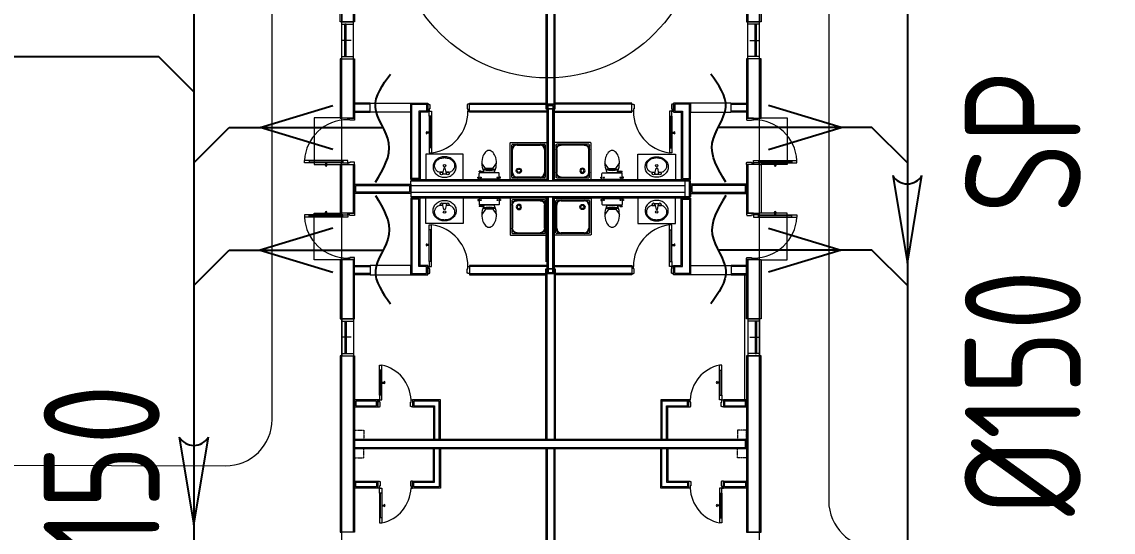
# Model space of a CAD drawing. Header units: metres. Extents: x 6917732 to 8046551, y 3602874 to 4094271.
# Drawn here: x 7217470 to 7240994, y 3926688 to 3937688 of the extents above; entities that cross this region are included whole.
import ezdxf

# ---------------------------------------------------------------- set-up
doc = ezdxf.new("R2010")
doc.units = ezdxf.units.M
doc.header["$LTSCALE"] = 0.5
doc.header["$MEASUREMENT"] = 0
for name, pattern in [('03000 - Plant Layout 1$0$CENTER2', [1.125, 0.75, -0.125, 0.125, -0.125]), ('GRF$0$DASHED2', [0.375, 0.25, -0.125]), ('HIDDEN2', [4.7625, 3.175, -1.5875])]:
    doc.linetypes.add(name, pattern=pattern)
doc.layers.get('0').update_dxf_attribs({"linetype": 'CONTINUOUS'})
for name, color, linetype, lineweight in [('AN-leg', 50, 'CONTINUOUS', 20), ('AN-TEXT', 7, 'CONTINUOUS', 40), ('CI-PED-FOOTPATH', 44, 'CONTINUOUS', 0), ('GRF$0$AR-FLR (0.2)-Flooring Line', 86, 'CONTINUOUS', 5), ('GRF$0$AR-G-FURN (0.18)-Loose furniture', 40, 'CONTINUOUS', 9), ('GRF$0$AR-P-WLI (0.25)-Internal Lining', 7, 'CONTINUOUS', 35), ('GRF$0$AR-P-WLX (0.25)-External wall', 3, 'CONTINUOUS', 35), ('Sewer Line', 4, 'CONTINUOUS', 25)]:
    doc.layers.add(name, color=color, linetype=linetype, lineweight=lineweight)
for name, color, linetype in [('CI-CEN', 1, '03000 - Plant Layout 1$0$CENTER2'), ('GRF$0$AR-G-HAT (0.2)-Hatching for walls', 8, 'CONTINUOUS'), ('GRF$0$AR-P-FRM (0.2)-Door', 20, 'CONTINUOUS'), ('GRF$0$AR-P-FRM (0.2)-window', 20, 'CONTINUOUS'), ('GRF$0$AR-P-SANT (0.25)-Sanitory', 4, 'CONTINUOUS'), ('RD-TXT', 7, 'CONTINUOUS')]:
    doc.layers.add(name, color=color, linetype=linetype)
doc.layers.get('CI-CEN').off()
doc.styles.add('3.5mm', font='ISO3098B.shx', dxfattribs={"height": 3.5})

# ---------------------------------------------------------------- blocks, each defined once
blk = doc.blocks.new('flow direction')
at = {"layer": 'Sewer Line'}
for p, q in [((40, 70.2), (-380.3, 0)), ((-380.3, 0), (40, -70.2))]:
    blk.add_line(p, q, dxfattribs=at)
blk.add_arc((81.6, 0), 81.6, 120.66, 239.34, dxfattribs=at)
blk = doc.blocks.new('GRF$0$Bañ17 80x80')
at = {"color": 15, "lineweight": 0}
for p, q in [((0.05, 0.065), (0.05, 0.755)), ((0.065, 0.77), (0.755, 0.77)), ((0.16, 0.755), (0.66, 0.755)), ((0.77, 0.755), (0.77, 0.065)), ((0.065, 0.16), (0.065, 0.66)), ((0.755, 0.66), (0.755, 0.16)), ((0.755, 0.05), (0.065, 0.05)), ((0.66, 0.065), (0.16, 0.065))]:
    blk.add_line(p, q, dxfattribs=at)
blk.add_lwpolyline([(0.01, 0.79, -0.414214), (0.03, 0.81), (0.79, 0.81, -0.414214), (0.81, 0.79), (0.81, 0.03, -0.414214), (0.79, 0.01), (0.03, 0.01, -0.414214), (0.01, 0.03)], format="xyb", close=True, dxfattribs=at)
for radius in [0.056, 0.0366]:
    blk.add_circle((0.2, 0.2), radius, dxfattribs=at)
for centre, radius, start, end in [((0.16, 0.66), 0.11, 90, 180), ((0.065, 0.755), 0.015, 90, 180), ((0.16, 0.66), 0.095, 90, 180), ((0.66, 0.66), 0.11, 0, 90), ((0.66, 0.66), 0.095, 0, 90), ((0.755, 0.755), 0.015, 0, 90), ((0.16, 0.16), 0.11, 180, 270), ((0.065, 0.065), 0.015, 180, 270), ((0.16, 0.16), 0.095, 180, 270), ((0.66, 0.16), 0.11, 270, 0), ((0.66, 0.16), 0.095, 270, 0), ((0.755, 0.065), 0.015, 270, 0)]:
    blk.add_arc(centre, radius, start, end, dxfattribs=at)
blk = doc.blocks.new('fghg')
at = {"color": 15, "lineweight": 0, "elevation": 0}
for points in [[(14675, 3715), (14675, 4050), (14875, 4050), (14875, 3715)], [(18375, 3715), (18375, 4050), (18175, 4050), (18175, 3715)], [(14675, -4065), (14675, -4400), (14875, -4400), (14875, -4065)], [(18375, -4065), (18375, -4400), (18175, -4400), (18175, -4065)]]:
    blk.add_lwpolyline(points, close=True, dxfattribs=at)
at = {"color": 15, "linetype": 'GRF$0$DASHED2', "lineweight": 0, "ltscale": 4, "elevation": 0}
for points in [[(14875, 3715), (14675, 3715), (14675, 2840), (14875, 2840)], [(18175, 3715), (18375, 3715), (18375, 2840), (18175, 2840)], [(14875, -4065), (14675, -4065), (14675, -3190), (14875, -3190)], [(18175, -4065), (18375, -4065), (18375, -3190), (18175, -3190)]]:
    blk.add_lwpolyline(points, close=True, dxfattribs=at)
at = {"layer": 'GRF$0$AR-FLR (0.2)-Flooring Line', "color": 15, "lineweight": 0, "ltscale": 0.25, "elevation": 0}
for points in [[(14995, 4363), (14995, 4925), (16000, 4925), (16000, 4363)], [(18055, 4363), (18055, 4925), (17050, 4925), (17050, 4363)], [(16350, -75), (14950, -75)], [(14995, -4713), (14995, -5275), (16000, -5275), (16000, -4713)], [(18055, -4713), (18055, -5275), (17050, -5275), (17050, -4713)]]:
    blk.add_lwpolyline(points, dxfattribs=at)
at = {"layer": 'GRF$0$AR-G-FURN (0.18)-Loose furniture', "color": 15, "linetype": 'GRF$0$DASHED2', "lineweight": 0, "ltscale": 50, "elevation": 0}
for points in [[(10725, 3850), (10925, 3850), (10925, 4050), (10725, 4050)], [(11325, 3850), (11125, 3850), (11125, 4050), (11325, 4050)], [(10725, -4200), (10925, -4200), (10925, -4400), (10725, -4400)], [(11325, -4200), (11125, -4200), (11125, -4400), (11325, -4400)]]:
    blk.add_lwpolyline(points, close=True, dxfattribs=at)
at = {"layer": 'GRF$0$AR-G-HAT (0.2)-Hatching for walls', "color": 15, "lineweight": 0, "elevation": 0}
for points in [[(14700, 3715), (14700, 4050), (14850, 4050), (14850, 3715)], [(18350, 3715), (18350, 4050), (18200, 4050), (18200, 3715)], [(14700, -4065), (14700, -4400), (14850, -4400), (14850, -4065)], [(18350, -4065), (18350, -4400), (18200, -4400), (18200, -4065)]]:
    blk.add_lwpolyline(points, close=True, dxfattribs=at)
at = {"layer": 'GRF$0$AR-G-HAT (0.2)-Hatching for walls', "color": 15, "linetype": 'Continuous', "lineweight": 0, "ltscale": 0.1, "elevation": 0}
blk.add_lwpolyline([(16325, -3165), (16725, -3165), (16725, -3065), (16325, -3065)], close=True, dxfattribs=at)
at = {"layer": 'GRF$0$AR-P-FRM (0.2)-Door', "color": 15, "lineweight": 0}
for p, q in [((15915, 5027, 0), (15915, 5133, 0)), ((15967, 5133, 0), (15915, 5133, 0)), ((15915, 4306, 0), (15915, 5027, 0)), ((15915, 5027, 0), (15967, 5027, 0)), ((15941, 5027, 0), (15941, 4306, 0)), ((15967, 5027, 0), (15967, 5133, 0)), ((15967, 4306, 0), (15967, 5027, 0)), ((17083, 5027, 0), (17083, 5133, 0)), ((17083, 5133, 0), (17135, 5133, 0)), ((17083, 4306, 0), (17083, 5027, 0)), ((17135, 5027, 0), (17083, 5027, 0)), ((17109, 5027, 0), (17109, 4306, 0)), ((17135, 5027, 0), (17135, 5133, 0)), ((17135, 4306, 0), (17135, 5027, 0)), ((15915, 4306, 0), (15967, 4306, 0)), ((15915, 4200, 0), (15915, 4306, 0)), ((15967, 4306, 0), (15967, 4200, 0)), ((17135, 4306, 0), (17083, 4306, 0)), ((17083, 4306, 0), (17083, 4200, 0)), ((17135, 4200, 0), (17135, 4306, 0)), ((15967, 4200, 0), (15915, 4200, 0)), ((15952, 4056, 0), (15952, 4152, 0)), ((15952, 4152, 0), (15967, 4152, 0)), ((15967, 4056, 0), (15952, 4056, 0)), ((15967, 4152, 0), (15967, 4200, 0)), ((15967, 4200, 0), (16000, 4200, 0)), ((15967, 4050, 0), (15967, 4056, 0)), ((16000, 4050, 0), (15967, 4050, 0)), ((16000, 4200, 0), (16000, 4050, 0)), ((17050, 4200, 0), (17050, 4050, 0)), ((17083, 4200, 0), (17050, 4200, 0)), ((17050, 4050, 0), (17083, 4050, 0)), ((17083, 4152, 0), (17083, 4200, 0)), ((17083, 4200, 0), (17135, 4200, 0)), ((17098, 4152, 0), (17083, 4152, 0)), ((17083, 4050, 0), (17083, 4056, 0)), ((17083, 4056, 0), (17098, 4056, 0)), ((17098, 4056, 0), (17098, 4152, 0)), ((10075, 3550, 0), (10225, 3550, 0)), ((10075, 3516, 0), (10075, 3550, 0)), ((10225, 3550, 0), (10225, 3516, 0)), ((11975, 3550, 0), (11825, 3550, 0)), ((11825, 3550, 0), (11825, 3516, 0)), ((11975, 3516, 0), (11975, 3550, 0)), ((9431, 3516, 0), (9325, 3516, 0)), ((9325, 3516, 0), (9325, 3465, 0)), ((9431, 3465, 0), (9325, 3465, 0)), ((9969, 3516, 0), (9431, 3516, 0)), ((9431, 3465, 0), (9431, 3516, 0)), ((9431, 3491, 0), (9969, 3491, 0)), ((9969, 3465, 0), (9431, 3465, 0)), ((9969, 3465, 0), (9969, 3516, 0)), ((9969, 3516, 0), (10075, 3516, 0)), ((10075, 3465, 0), (9969, 3465, 0)), ((10123, 3516, 0), (10075, 3516, 0)), ((10075, 3516, 0), (10075, 3465, 0)), ((10123, 3502, 0), (10123, 3516, 0)), ((10219, 3502, 0), (10123, 3502, 0)), ((10225, 3516, 0), (10219, 3516, 0)), ((10219, 3516, 0), (10219, 3502, 0)), ((11825, 3516, 0), (11831, 3516, 0)), ((11831, 3516, 0), (11831, 3502, 0)), ((11831, 3502, 0), (11927, 3502, 0)), ((11927, 3502, 0), (11927, 3516, 0)), ((11927, 3516, 0), (11975, 3516, 0)), ((11975, 3516, 0), (11975, 3465, 0)), ((12081, 3516, 0), (11975, 3516, 0)), ((11975, 3465, 0), (12081, 3465, 0)), ((12081, 3516, 0), (12619, 3516, 0)), ((12081, 3465, 0), (12081, 3516, 0)), ((12619, 3491, 0), (12081, 3491, 0)), ((12081, 3465, 0), (12619, 3465, 0)), ((12619, 3516, 0), (12725, 3516, 0)), ((12619, 3465, 0), (12619, 3516, 0)), ((12619, 3465, 0), (12725, 3465, 0)), ((12725, 3516, 0), (12725, 3465, 0)), ((14850, 2475, 0), (14700, 2475, 0)), ((14700, 2475, 0), (14700, 2441, 0)), ((14700, 2441, 0), (14706, 2441, 0)), ((14706, 2441, 0), (14706, 2427, 0)), ((14706, 2427, 0), (14802, 2427, 0)), ((14802, 2427, 0), (14802, 2441, 0)), ((14802, 2441, 0), (14850, 2441, 0)), ((14850, 2441, 0), (14850, 2475, 0)), ((14850, 2441, 0), (14850, 2390, 0)), ((14956, 2441, 0), (14850, 2441, 0)), ((14850, 2390, 0), (14956, 2390, 0)), ((14956, 2441, 0), (15644, 2441, 0)), ((14956, 2390, 0), (14956, 2441, 0)), ((15644, 2416, 0), (14956, 2416, 0)), ((14956, 2390, 0), (15644, 2390, 0)), ((15644, 2441, 0), (15750, 2441, 0)), ((15644, 2390, 0), (15644, 2441, 0)), ((15644, 2390, 0), (15750, 2390, 0)), ((15750, 2441, 0), (15750, 2390, 0)), ((17406, 2441, 0), (17300, 2441, 0)), ((17300, 2441, 0), (17300, 2390, 0)), ((17406, 2390, 0), (17300, 2390, 0)), ((18094, 2441, 0), (17406, 2441, 0)), ((17406, 2390, 0), (17406, 2441, 0)), ((17406, 2416, 0), (18094, 2416, 0)), ((18094, 2390, 0), (17406, 2390, 0)), ((18094, 2390, 0), (18094, 2441, 0)), ((18094, 2441, 0), (18200, 2441, 0)), ((18200, 2390, 0), (18094, 2390, 0)), ((18200, 2475, 0), (18350, 2475, 0)), ((18200, 2441, 0), (18200, 2475, 0)), ((18248, 2441, 0), (18200, 2441, 0)), ((18200, 2441, 0), (18200, 2390, 0)), ((18248, 2427, 0), (18248, 2441, 0)), ((18344, 2427, 0), (18248, 2427, 0)), ((18350, 2441, 0), (18344, 2441, 0)), ((18344, 2441, 0), (18344, 2427, 0)), ((18350, 2475, 0), (18350, 2441, 0)), ((14700, -2825, 0), (14700, -2791, 0)), ((14700, -2791, 0), (14706, -2791, 0)), ((14706, -2791, 0), (14706, -2777, 0)), ((14706, -2777, 0), (14802, -2777, 0)), ((14802, -2777, 0), (14802, -2791, 0)), ((14802, -2791, 0), (14850, -2791, 0)), ((14850, -2740, 0), (14956, -2740, 0)), ((14850, -2791, 0), (14850, -2740, 0)), ((14850, -2791, 0), (14850, -2825, 0)), ((14956, -2791, 0), (14850, -2791, 0)), ((14956, -2740, 0), (15644, -2740, 0)), ((14956, -2740, 0), (14956, -2791, 0)), ((15644, -2766, 0), (14956, -2766, 0)), ((14956, -2791, 0), (15644, -2791, 0)), ((15644, -2740, 0), (15750, -2740, 0)), ((15644, -2740, 0), (15644, -2791, 0)), ((15644, -2791, 0), (15750, -2791, 0)), ((15750, -2791, 0), (15750, -2740, 0)), ((17406, -2740, 0), (17300, -2740, 0)), ((17300, -2791, 0), (17300, -2740, 0)), ((17406, -2791, 0), (17300, -2791, 0)), ((18094, -2740, 0), (17406, -2740, 0)), ((17406, -2740, 0), (17406, -2791, 0)), ((17406, -2766, 0), (18094, -2766, 0)), ((18094, -2791, 0), (17406, -2791, 0)), ((18094, -2740, 0), (18094, -2791, 0)), ((18200, -2740, 0), (18094, -2740, 0)), ((18094, -2791, 0), (18200, -2791, 0)), ((18200, -2791, 0), (18200, -2740, 0)), ((18248, -2791, 0), (18200, -2791, 0)), ((18200, -2791, 0), (18200, -2825, 0)), ((18344, -2777, 0), (18248, -2777, 0)), ((18248, -2777, 0), (18248, -2791, 0)), ((18344, -2791, 0), (18344, -2777, 0)), ((18350, -2791, 0), (18344, -2791, 0)), ((18350, -2825, 0), (18350, -2791, 0)), ((14850, -2825, 0), (14700, -2825, 0)), ((18200, -2825, 0), (18350, -2825, 0)), ((9431, -3815, 0), (9325, -3815, 0)), ((9325, -3866, 0), (9325, -3815, 0)), ((9431, -3866, 0), (9325, -3866, 0)), ((9969, -3815, 0), (9431, -3815, 0)), ((9431, -3815, 0), (9431, -3866, 0)), ((9431, -3841, 0), (9969, -3841, 0)), ((9969, -3866, 0), (9431, -3866, 0)), ((9969, -3815, 0), (9969, -3866, 0)), ((10075, -3815, 0), (9969, -3815, 0)), ((9969, -3866, 0), (10075, -3866, 0)), ((10075, -3866, 0), (10075, -3815, 0)), ((10123, -3866, 0), (10075, -3866, 0)), ((10075, -3866, 0), (10075, -3900, 0)), ((10075, -3900, 0), (10225, -3900, 0)), ((10219, -3852, 0), (10123, -3852, 0)), ((10123, -3852, 0), (10123, -3866, 0)), ((10219, -3866, 0), (10219, -3852, 0)), ((10225, -3866, 0), (10219, -3866, 0)), ((10225, -3900, 0), (10225, -3866, 0)), ((11825, -3900, 0), (11825, -3866, 0)), ((11825, -3866, 0), (11831, -3866, 0)), ((11975, -3900, 0), (11825, -3900, 0)), ((11831, -3866, 0), (11831, -3852, 0)), ((11831, -3852, 0), (11927, -3852, 0)), ((11927, -3852, 0), (11927, -3866, 0)), ((11927, -3866, 0), (11975, -3866, 0)), ((11975, -3815, 0), (12081, -3815, 0)), ((11975, -3866, 0), (11975, -3815, 0)), ((11975, -3866, 0), (11975, -3900, 0)), ((12081, -3866, 0), (11975, -3866, 0)), ((12081, -3815, 0), (12619, -3815, 0)), ((12081, -3815, 0), (12081, -3866, 0)), ((12619, -3841, 0), (12081, -3841, 0)), ((12081, -3866, 0), (12619, -3866, 0)), ((12619, -3815, 0), (12725, -3815, 0)), ((12619, -3815, 0), (12619, -3866, 0)), ((12619, -3866, 0), (12725, -3866, 0)), ((12725, -3866, 0), (12725, -3815, 0)), ((15967, -4406, 0), (15952, -4406, 0)), ((15952, -4406, 0), (15952, -4502, 0)), ((16000, -4400, 0), (15967, -4400, 0)), ((15967, -4400, 0), (15967, -4406, 0)), ((16000, -4550, 0), (16000, -4400, 0)), ((17050, -4550, 0), (17050, -4400, 0)), ((17050, -4400, 0), (17083, -4400, 0)), ((17083, -4400, 0), (17083, -4406, 0)), ((17083, -4406, 0), (17098, -4406, 0)), ((17098, -4406, 0), (17098, -4502, 0)), ((15915, -4550, 0), (15915, -4656, 0)), ((15967, -4550, 0), (15915, -4550, 0)), ((15915, -4656, 0), (15915, -5377, 0)), ((15915, -4656, 0), (15967, -4656, 0)), ((15941, -5377, 0), (15941, -4656, 0)), ((15952, -4502, 0), (15967, -4502, 0)), ((15967, -4502, 0), (15967, -4550, 0)), ((15967, -4550, 0), (16000, -4550, 0)), ((15967, -4656, 0), (15967, -4550, 0)), ((15967, -4656, 0), (15967, -5377, 0)), ((17083, -4550, 0), (17050, -4550, 0)), ((17098, -4502, 0), (17083, -4502, 0)), ((17083, -4502, 0), (17083, -4550, 0)), ((17083, -4550, 0), (17135, -4550, 0)), ((17083, -4656, 0), (17083, -4550, 0)), ((17083, -4656, 0), (17083, -5377, 0)), ((17135, -4656, 0), (17083, -4656, 0)), ((17109, -5377, 0), (17109, -4656, 0)), ((17135, -4550, 0), (17135, -4656, 0)), ((17135, -4656, 0), (17135, -5377, 0)), ((15915, -5377, 0), (15915, -5483, 0)), ((15915, -5377, 0), (15967, -5377, 0)), ((15967, -5377, 0), (15967, -5483, 0)), ((17083, -5377, 0), (17083, -5483, 0)), ((17135, -5377, 0), (17083, -5377, 0)), ((17135, -5377, 0), (17135, -5483, 0)), ((15967, -5483, 0), (15915, -5483, 0)), ((17083, -5483, 0), (17135, -5483, 0))]:
    blk.add_line(p, q, dxfattribs=at)
at = {"layer": 'GRF$0$AR-P-FRM (0.2)-Door', "color": 15, "lineweight": 0, "elevation": 0}
for points in [[(15967, 4676), (16017, 4676)], [(15967, 4656), (16017, 4656)], [(17083, 4676), (17033, 4676)], [(17083, 4656), (17033, 4656)], [(9690, 3465), (9690, 3415)], [(9710, 3465), (9710, 3415)], [(12340, 3465), (12340, 3415)], [(12360, 3465), (12360, 3415)], [(15306, 2441), (15306, 2491)], [(15326, 2441), (15326, 2491)], [(17724, 2441), (17724, 2491)], [(17744, 2441), (17744, 2491)], [(15306, -2791), (15306, -2841)], [(15326, -2791), (15326, -2841)], [(17724, -2791), (17724, -2841)], [(17744, -2791), (17744, -2841)], [(9690, -3815), (9690, -3765)], [(9710, -3815), (9710, -3765)], [(12340, -3815), (12340, -3765)], [(12360, -3815), (12360, -3765)], [(15967, -5006), (16017, -5006)], [(15967, -5026), (16017, -5026)], [(17083, -5006), (17033, -5006)], [(17083, -5026), (17033, -5026)]]:
    blk.add_lwpolyline(points, dxfattribs=at)
for points in [[(15000, 4200), (15000, 4050), (15034, 4050), (15034, 4056), (15048, 4056), (15048, 4152), (15034, 4152), (15034, 4200)], [(18050, 4200), (18050, 4050), (18016, 4050), (18016, 4056), (18002, 4056), (18002, 4152), (18016, 4152), (18016, 4200)], [(10075, 2800), (10225, 2800), (10225, 2834), (10219, 2834), (10219, 2848), (10123, 2848), (10123, 2834), (10075, 2834)], [(11975, 2800), (11825, 2800), (11825, 2834), (11831, 2834), (11831, 2848), (11927, 2848), (11927, 2834), (11975, 2834)], [(14850, 1575), (14700, 1575), (14700, 1609), (14706, 1609), (14706, 1623), (14802, 1623), (14802, 1609), (14850, 1609)], [(18200, 1575), (18350, 1575), (18350, 1609), (18344, 1609), (18344, 1623), (18248, 1623), (18248, 1609), (18200, 1609)], [(14850, -1925), (14700, -1925), (14700, -1959), (14706, -1959), (14706, -1973), (14802, -1973), (14802, -1959), (14850, -1959)], [(18200, -1925), (18350, -1925), (18350, -1959), (18344, -1959), (18344, -1973), (18248, -1973), (18248, -1959), (18200, -1959)], [(10075, -3150), (10225, -3150), (10225, -3184), (10219, -3184), (10219, -3198), (10123, -3198), (10123, -3184), (10075, -3184)], [(11975, -3150), (11825, -3150), (11825, -3184), (11831, -3184), (11831, -3198), (11927, -3198), (11927, -3184), (11975, -3184)], [(15000, -4550), (15000, -4400), (15034, -4400), (15034, -4406), (15048, -4406), (15048, -4502), (15034, -4502), (15034, -4550)], [(18050, -4550), (18050, -4400), (18016, -4400), (18016, -4406), (18002, -4406), (18002, -4502), (18016, -4502), (18016, -4550)]]:
    blk.add_lwpolyline(points, close=True, dxfattribs=at)
at = {"layer": 'GRF$0$AR-P-FRM (0.2)-Door', "color": 15, "lineweight": 0}
for centre, radius, start, end in [((15970, 4199, 0), 936, 93.3473, 179.9258), ((17080, 4199, 0), 936, 0.0742, 86.6527), ((16017, 4666, 0), 20, 270, 90), ((16017, 4666, 0), 10, 270, 90), ((17033, 4666, 0), 20, 90, 270), ((17033, 4666, 0), 10, 90, 270), ((10108, 3634, 0), 802, 192.2351, 267.6169), ((9700, 3415, 0), 20, 180, 0), ((9700, 3415, 0), 10, 180, 0), ((11942, 3634, 0), 802, 272.3831, 347.7649), ((12350, 3415, 0), 20, 180, 0), ((12350, 3415, 0), 10, 180, 0), ((14860, 2506, 0), 897, 269.3552, 352.5446), ((15316, 2491, 0), 20, 0, 180), ((15316, 2491, 0), 10, 0, 180), ((18190, 2506, 0), 897, 187.4554, 270.6448), ((17734, 2491, 0), 20, 0, 180), ((17734, 2491, 0), 10, 0, 180), ((14860, -2856, 0), 897, 7.4554, 90.6448), ((18190, -2856, 0), 897, 89.3552, 172.5446), ((15316, -2841, 0), 20, 180, 0), ((15316, -2841, 0), 10, 180, 0), ((17734, -2841, 0), 20, 180, 0), ((17734, -2841, 0), 10, 180, 0), ((10108, -3984, 0), 802, 92.3831, 167.7649), ((11942, -3984, 0), 802, 12.2351, 87.6169), ((9700, -3765, 0), 20, 0, 180), ((9700, -3765, 0), 10, 0, 180), ((12350, -3765, 0), 20, 0, 180), ((12350, -3765, 0), 10, 0, 180), ((15970, -4549, 0), 936, 180.0742, 266.6527), ((17080, -4549, 0), 936, 273.3473, 359.9258), ((16017, -5016, 0), 20, 270, 90), ((16017, -5016, 0), 10, 270, 90), ((17033, -5016, 0), 20, 90, 270), ((17033, -5016, 0), 10, 90, 270)]:
    blk.add_arc(centre, radius, start, end, dxfattribs=at)
at = {"layer": 'GRF$0$AR-P-FRM (0.2)-window', "color": 15, "lineweight": 0}
for p, q in [((12925, 4325, 0), (12925, 4075, 0)), ((13725, 4325, 0), (12925, 4325, 0)), ((12975, 4325, 0), (12975, 4075, 0)), ((13675, 4262, 0), (12975, 4262, 0)), ((12975, 4232, 0), (12975, 4262, 0)), ((13325, 4122, 0), (13325, 4325, 0)), ((13675, 4325, 0), (13675, 4075, 0)), ((13725, 4325, 0), (13725, 4075, 0)), ((19325, 4325, 0), (19325, 4075, 0)), ((19325, 4325, 0), (20125, 4325, 0)), ((19375, 4325, 0), (19375, 4075, 0)), ((19375, 4262, 0), (20075, 4262, 0)), ((19725, 4122, 0), (19725, 4325, 0)), ((20075, 4325, 0), (20075, 4075, 0)), ((20075, 4232, 0), (20075, 4262, 0)), ((20125, 4325, 0), (20125, 4075, 0)), ((13725, 4075, 0), (12925, 4075, 0)), ((13675, 4232, 0), (12975, 4232, 0)), ((19325, 4075, 0), (20125, 4075, 0)), ((19375, 4232, 0), (20075, 4232, 0)), ((12925, -4675, 0), (12925, -4425, 0)), ((13725, -4425, 0), (12925, -4425, 0)), ((12975, -4675, 0), (12975, -4425, 0)), ((13675, -4675, 0), (13675, -4425, 0)), ((13725, -4675, 0), (13725, -4425, 0)), ((19325, -4675, 0), (19325, -4425, 0)), ((19325, -4425, 0), (20125, -4425, 0)), ((19375, -4675, 0), (19375, -4425, 0)), ((20075, -4675, 0), (20075, -4425, 0)), ((20125, -4675, 0), (20125, -4425, 0)), ((13725, -4675, 0), (12925, -4675, 0)), ((13675, -4582, 0), (12975, -4582, 0)), ((12975, -4582, 0), (12975, -4612, 0)), ((13675, -4612, 0), (12975, -4612, 0)), ((13325, -4472, 0), (13325, -4675, 0)), ((19325, -4675, 0), (20125, -4675, 0)), ((19375, -4582, 0), (20075, -4582, 0)), ((19375, -4612, 0), (20075, -4612, 0)), ((19725, -4472, 0), (19725, -4675, 0)), ((20075, -4582, 0), (20075, -4612, 0))]:
    blk.add_line(p, q, dxfattribs=at)
at = {"layer": 'GRF$0$AR-P-SANT (0.25)-Sanitory', "color": 15, "lineweight": 0}
for p, q in [((16082, 2125, 0), (16193, 2153, 0)), ((16082, 2097, 0), (16082, 2125, 0)), ((16165, 2146, 0), (16165, 2212, 0)), ((16207, 2069, 0), (16207, 2153, 0)), ((16843, 2069, 0), (16843, 2153, 0)), ((16968, 2125, 0), (16857, 2153, 0)), ((16885, 2146, 0), (16885, 2212, 0)), ((16968, 2097, 0), (16968, 2125, 0)), ((16193, 2069, 0), (16082, 2097, 0)), ((16165, 2010, 0), (16165, 2076, 0)), ((16857, 2069, 0), (16968, 2097, 0)), ((16885, 2010, 0), (16885, 2076, 0)), ((16084, 1228, 0), (15973, 1308, 0)), ((16084, 1073, 0), (16084, 1228, 0)), ((16141, 1324, 0), (16141, 1369, 0)), ((16161, 1369, 0), (16141, 1369, 0)), ((16141, 1324, 0), (16154, 1290, 0)), ((16154, 1290, 0), (16161, 1290, 0)), ((16161, 1276, 0), (16161, 1369, 0)), ((16161, 1327, 0), (16183, 1327, 0)), ((16161, 1276, 0), (16183, 1276, 0)), ((16176, 1042, 0), (16176, 1260, 0)), ((16183, 941, 0), (16183, 1360, 0)), ((16309, 1369, 0), (16191, 1369, 0)), ((16294, 1379, 0), (16272, 1379, 0)), ((16272, 1379, 0), (16272, 1370, 0)), ((16294, 1370, 0), (16272, 1370, 0)), ((16292, 1396, 0), (16275, 1396, 0)), ((16275, 1396, 0), (16275, 1379, 0)), ((16292, 1396, 0), (16292, 1379, 0)), ((16294, 1379, 0), (16294, 1370, 0)), ((16318, 941, 0), (16318, 1360, 0)), ((16732, 941, 0), (16732, 1360, 0)), ((16741, 1369, 0), (16859, 1369, 0)), ((16756, 1379, 0), (16778, 1379, 0)), ((16756, 1379, 0), (16756, 1370, 0)), ((16756, 1370, 0), (16778, 1370, 0)), ((16758, 1396, 0), (16775, 1396, 0)), ((16758, 1396, 0), (16758, 1379, 0)), ((16775, 1396, 0), (16775, 1379, 0)), ((16778, 1379, 0), (16778, 1370, 0)), ((16867, 941, 0), (16867, 1360, 0)), ((16889, 1327, 0), (16867, 1327, 0)), ((16889, 1276, 0), (16867, 1276, 0)), ((16874, 1042, 0), (16874, 1260, 0)), ((16889, 1276, 0), (16889, 1369, 0)), ((16889, 1369, 0), (16909, 1369, 0)), ((16896, 1290, 0), (16889, 1290, 0)), ((16909, 1324, 0), (16896, 1290, 0)), ((16909, 1324, 0), (16909, 1369, 0)), ((16966, 1228, 0), (17077, 1308, 0)), ((16966, 1073, 0), (16966, 1228, 0)), ((16084, 1073, 0), (15973, 993, 0)), ((16966, 1073, 0), (17077, 993, 0)), ((16309, 932, 0), (16191, 932, 0)), ((16272, 923, 0), (16272, 931, 0)), ((16294, 931, 0), (16272, 931, 0)), ((16294, 923, 0), (16272, 923, 0)), ((16275, 905, 0), (16275, 923, 0)), ((16292, 905, 0), (16275, 905, 0)), ((16292, 905, 0), (16292, 923, 0)), ((16294, 923, 0), (16294, 931, 0)), ((16741, 932, 0), (16859, 932, 0)), ((16756, 923, 0), (16756, 931, 0)), ((16756, 931, 0), (16778, 931, 0)), ((16756, 923, 0), (16778, 923, 0)), ((16758, 905, 0), (16758, 923, 0)), ((16758, 905, 0), (16775, 905, 0)), ((16775, 905, 0), (16775, 923, 0)), ((16778, 923, 0), (16778, 931, 0)), ((16084, -1423, 0), (15973, -1343, 0)), ((16176, -1392, 0), (16176, -1610, 0)), ((16183, -1291, 0), (16183, -1710, 0)), ((16309, -1282, 0), (16191, -1282, 0)), ((16272, -1273, 0), (16272, -1281, 0)), ((16294, -1273, 0), (16272, -1273, 0)), ((16294, -1281, 0), (16272, -1281, 0)), ((16275, -1255, 0), (16275, -1273, 0)), ((16292, -1255, 0), (16275, -1255, 0)), ((16292, -1255, 0), (16292, -1273, 0)), ((16294, -1273, 0), (16294, -1281, 0)), ((16318, -1291, 0), (16318, -1710, 0)), ((16732, -1291, 0), (16732, -1710, 0)), ((16741, -1282, 0), (16859, -1282, 0)), ((16756, -1273, 0), (16756, -1281, 0)), ((16756, -1273, 0), (16778, -1273, 0)), ((16756, -1281, 0), (16778, -1281, 0)), ((16758, -1255, 0), (16758, -1273, 0)), ((16758, -1255, 0), (16775, -1255, 0)), ((16775, -1255, 0), (16775, -1273, 0)), ((16778, -1273, 0), (16778, -1281, 0)), ((16867, -1291, 0), (16867, -1710, 0)), ((16874, -1392, 0), (16874, -1610, 0)), ((16966, -1423, 0), (17077, -1343, 0)), ((16084, -1578, 0), (15973, -1658, 0)), ((16084, -1423, 0), (16084, -1578, 0)), ((16141, -1674, 0), (16154, -1640, 0)), ((16154, -1640, 0), (16161, -1640, 0)), ((16161, -1626, 0), (16161, -1719, 0)), ((16161, -1626, 0), (16183, -1626, 0)), ((16889, -1626, 0), (16867, -1626, 0)), ((16889, -1626, 0), (16889, -1719, 0)), ((16896, -1640, 0), (16889, -1640, 0)), ((16909, -1674, 0), (16896, -1640, 0)), ((16966, -1423, 0), (16966, -1578, 0)), ((16966, -1578, 0), (17077, -1658, 0)), ((16141, -1674, 0), (16141, -1719, 0)), ((16161, -1719, 0), (16141, -1719, 0)), ((16161, -1677, 0), (16183, -1677, 0)), ((16309, -1719, 0), (16191, -1719, 0)), ((16294, -1720, 0), (16272, -1720, 0)), ((16272, -1729, 0), (16272, -1720, 0)), ((16294, -1729, 0), (16272, -1729, 0)), ((16275, -1746, 0), (16275, -1729, 0)), ((16292, -1746, 0), (16275, -1746, 0)), ((16292, -1746, 0), (16292, -1729, 0)), ((16294, -1729, 0), (16294, -1720, 0)), ((16741, -1719, 0), (16859, -1719, 0)), ((16756, -1720, 0), (16778, -1720, 0)), ((16756, -1729, 0), (16756, -1720, 0)), ((16756, -1729, 0), (16778, -1729, 0)), ((16758, -1746, 0), (16758, -1729, 0)), ((16758, -1746, 0), (16775, -1746, 0)), ((16775, -1746, 0), (16775, -1729, 0)), ((16778, -1729, 0), (16778, -1720, 0)), ((16889, -1677, 0), (16867, -1677, 0)), ((16889, -1719, 0), (16909, -1719, 0)), ((16909, -1674, 0), (16909, -1719, 0)), ((16193, -2419, 0), (16082, -2447, 0)), ((16082, -2447, 0), (16082, -2475, 0)), ((16082, -2475, 0), (16193, -2503, 0)), ((16165, -2360, 0), (16165, -2426, 0)), ((16165, -2496, 0), (16165, -2562, 0)), ((16207, -2419, 0), (16207, -2503, 0)), ((16843, -2419, 0), (16843, -2503, 0)), ((16857, -2419, 0), (16968, -2447, 0)), ((16968, -2475, 0), (16857, -2503, 0)), ((16885, -2360, 0), (16885, -2426, 0)), ((16885, -2496, 0), (16885, -2562, 0)), ((16968, -2447, 0), (16968, -2475, 0))]:
    blk.add_line(p, q, dxfattribs=at)
at = {"layer": 'GRF$0$AR-P-SANT (0.25)-Sanitory', "color": 15, "lineweight": 0, "elevation": 0}
for points in [[(16325, 1708), (15775, 1708), (15775, 2514), (16325, 2514)], [(16725, 1708), (17275, 1708), (17275, 2514), (16725, 2514)], [(16325, -2058), (15775, -2058), (15775, -2864), (16325, -2864)], [(16725, -2058), (17275, -2058), (17275, -2864), (16725, -2864)]]:
    blk.add_lwpolyline(points, dxfattribs=at)
for points in [[(16054, 2360, -0.109452), (16138, 2342, -0.102376), (16211, 2287, -0.093737), (16259, 2208, -0.088426), (16276, 2111, -0.088426), (16259, 2014, -0.093737), (16211, 1935, -0.102376), (16138, 1880, -0.109452), (16054, 1862, -0.109452), (15971, 1880, -0.102376), (15898, 1935, -0.093737), (15850, 2014, -0.088426), (15833, 2111, -0.088426), (15850, 2208, -0.093737), (15898, 2287, -0.102376), (15971, 2342, -0.109452)], [(16996, 2360, 0.109452), (16912, 2342, 0.102376), (16839, 2287, 0.093737), (16791, 2208, 0.088426), (16774, 2111, 0.088426), (16791, 2014, 0.093737), (16839, 1935, 0.102376), (16912, 1880, 0.109452), (16996, 1862, 0.109452), (17079, 1880, 0.102376), (17152, 1935, 0.093737), (17200, 2014, 0.088426), (17217, 2111, 0.088426), (17200, 2208, 0.093737), (17152, 2287, 0.102376), (17079, 2342, 0.109452)], [(16054, -2710, 0.109452), (16138, -2692, 0.102376), (16211, -2637, 0.093737), (16259, -2558, 0.088426), (16276, -2461, 0.088426), (16259, -2364, 0.093737), (16211, -2285, 0.102376), (16138, -2230, 0.109452), (16054, -2212, 0.109452), (15971, -2230, 0.102376), (15898, -2285, 0.093737), (15850, -2364, 0.088426), (15833, -2461, 0.088426), (15850, -2558, 0.093737), (15898, -2637, 0.102376), (15971, -2692, 0.109452)], [(16996, -2710, -0.109452), (16912, -2692, -0.102376), (16839, -2637, -0.093737), (16791, -2558, -0.088426), (16774, -2461, -0.088426), (16791, -2364, -0.093737), (16839, -2285, -0.102376), (16912, -2230, -0.109452), (16996, -2212, -0.109452), (17079, -2230, -0.102376), (17152, -2285, -0.093737), (17200, -2364, -0.088426), (17217, -2461, -0.088426), (17200, -2558, -0.093737), (17152, -2637, -0.102376), (17079, -2692, -0.109452)]]:
    blk.add_lwpolyline(points, format="xyb", close=True, dxfattribs=at)
at = {"layer": 'GRF$0$AR-P-SANT (0.25)-Sanitory', "color": 15, "lineweight": 0}
for centre, radius in [((16027, 2111, 0), 27.7), ((16193, 2180, 0), 27.7), ((16857, 2180, 0), 27.7), ((17023, 2111, 0), 27.7), ((16193, 2042, 0), 27.7), ((16857, 2042, 0), 27.7), ((16283, 1330, 0), 10.9), ((16767, 1330, 0), 10.9), ((16283, 972, 0), 10.9), ((16767, 972, 0), 10.9), ((16283, -1322, 0), 10.9), ((16767, -1322, 0), 10.9), ((16283, -1680, 0), 10.9), ((16767, -1680, 0), 10.9), ((16027, -2461, 0), 27.7), ((16193, -2392, 0), 27.7), ((16193, -2530, 0), 27.7), ((16857, -2392, 0), 27.7), ((16857, -2530, 0), 27.7), ((17023, -2461, 0), 27.7)]:
    blk.add_circle(centre, radius, dxfattribs=at)
for centre, radius, start, end in [((16155, 2111, 0), 295, 162.7421, 180), ((16092, 2131, 0), 229, 143.1301, 162.7421), ((16052, 2161, 0), 179, 118.9112, 143.1301), ((16027, 2206, 0), 126, 90, 118.9112), ((16027, 2206, 0), 126, 61.0888, 90), ((16001, 2161, 0), 179, 36.8699, 61.0888), ((15961, 2131, 0), 229, 33.9045, 36.8699), ((16082, 2212, 0), 83.1, 0, 33.9045), ((16968, 2212, 0), 83.1, 146.0955, 180), ((17089, 2131, 0), 229, 143.1301, 146.0955), ((17049, 2161, 0), 179, 118.9112, 143.1301), ((17023, 2206, 0), 126, 90, 118.9112), ((17023, 2206, 0), 126, 61.0888, 90), ((16998, 2161, 0), 179, 36.8699, 61.0888), ((16958, 2131, 0), 229, 17.2579, 36.8699), ((16895, 2111, 0), 295, 0, 17.2579), ((16155, 2111, 0), 295, 180, 197.2579), ((16092, 2091, 0), 229, 197.2579, 216.8699), ((16052, 2061, 0), 179, 216.8699, 241.0888), ((16027, 2015, 0), 126, 241.0888, 270), ((16027, 2015, 0), 126, 270, 298.9112), ((16001, 2061, 0), 179, 298.9112, 327.7402), ((16082, 2010, 0), 83.1, 327.7402, 0), ((16968, 2010, 0), 83.1, 180, 212.2598), ((17049, 2061, 0), 179, 212.2598, 241.0888), ((17023, 2015, 0), 126, 241.0888, 270), ((17023, 2015, 0), 126, 270, 298.9112), ((16998, 2061, 0), 179, 298.9112, 323.1301), ((16958, 2091, 0), 229, 323.1301, 342.7421), ((16895, 2111, 0), 295, 342.7421, 0), ((15804, 1151, 0), 105, 126.3794, 233.6206), ((15980, 922, 0), 395, 109.2942, 127.2549), ((15965, 822, 0), 486, 64.2321, 103.6755), ((14776, 1162, 0), 1327, 353.4552, 5.5271), ((15553, 1155, 0), 575, 345.9276, 13.0204), ((16191, 1360, 0), 8.73, 90, 180), ((16309, 1360, 0), 8.73, 0, 90), ((16741, 1360, 0), 8.73, 90, 180), ((16859, 1360, 0), 8.73, 0, 90), ((17085, 822, 0), 486, 76.3245, 115.7679), ((17497, 1155, 0), 575, 166.9796, 194.0724), ((18274, 1162, 0), 1327, 174.4729, 186.5448), ((17070, 922, 0), 395, 52.7451, 70.7058), ((17246, 1151, 0), 105, 306.3794, 53.6206), ((15986, 1382, 0), 399, 232.2382, 250.1051), ((15965, 1479, 0), 486, 256.3245, 295.7679), ((16191, 941, 0), 8.73, 180, 270), ((16309, 941, 0), 8.73, 270, 0), ((16741, 941, 0), 8.73, 180, 270), ((16859, 941, 0), 8.73, 270, 0), ((17085, 1479, 0), 486, 244.2321, 283.6755), ((17064, 1382, 0), 399, 289.8949, 307.7618), ((15986, -1732, 0), 399, 109.8949, 127.7618), ((15965, -1829, 0), 486, 64.2321, 103.6755), ((14776, -1512, 0), 1327, 354.4729, 6.5448), ((15553, -1505, 0), 575, 346.9796, 14.0724), ((16191, -1291, 0), 8.73, 90, 180), ((16309, -1291, 0), 8.73, 0, 90), ((16741, -1291, 0), 8.73, 90, 180), ((16859, -1291, 0), 8.73, 0, 90), ((17085, -1829, 0), 486, 76.3245, 115.7679), ((17497, -1505, 0), 575, 165.9276, 193.0204), ((18274, -1512, 0), 1327, 173.4552, 185.5271), ((17064, -1732, 0), 399, 52.2382, 70.1051), ((15804, -1501, 0), 105, 126.3794, 233.6206), ((15980, -1272, 0), 395, 232.7451, 250.7058), ((15965, -1172, 0), 486, 256.3245, 295.7679), ((17085, -1172, 0), 486, 244.2321, 283.6755), ((17070, -1272, 0), 395, 289.2942, 307.2549), ((17246, -1501, 0), 105, 306.3794, 53.6206), ((16191, -1710, 0), 8.73, 180, 270), ((16309, -1710, 0), 8.73, 270, 0), ((16741, -1710, 0), 8.73, 180, 270), ((16859, -1710, 0), 8.73, 270, 0), ((16092, -2441, 0), 229, 143.1301, 162.7421), ((16052, -2411, 0), 179, 118.9112, 143.1301), ((16027, -2365, 0), 126, 90, 118.9112), ((16027, -2365, 0), 126, 61.0888, 90), ((16001, -2411, 0), 179, 32.2598, 61.0888), ((16082, -2360, 0), 83.1, 0, 32.2598), ((16968, -2360, 0), 83.1, 147.7402, 180), ((17049, -2411, 0), 179, 118.9112, 147.7402), ((17023, -2365, 0), 126, 90, 118.9112), ((17023, -2365, 0), 126, 61.0888, 90), ((16998, -2411, 0), 179, 36.8699, 61.0888), ((16958, -2441, 0), 229, 17.2579, 36.8699), ((16155, -2461, 0), 295, 162.7421, 180), ((16155, -2461, 0), 295, 180, 197.2579), ((16092, -2481, 0), 229, 197.2579, 216.8699), ((16082, -2562, 0), 83.1, 326.0955, 0), ((16968, -2562, 0), 83.1, 180, 213.9045), ((16958, -2481, 0), 229, 323.1301, 342.7421), ((16895, -2461, 0), 295, 0, 17.2579), ((16895, -2461, 0), 295, 342.7421, 0), ((16052, -2511, 0), 179, 216.8699, 241.0888), ((16027, -2556, 0), 126, 241.0888, 270), ((16027, -2556, 0), 126, 270, 298.9112), ((16001, -2511, 0), 179, 298.9112, 323.1301), ((15961, -2481, 0), 229, 323.1301, 326.0955), ((17089, -2481, 0), 229, 213.9045, 216.8699), ((17049, -2511, 0), 179, 216.8699, 241.0888), ((17023, -2556, 0), 126, 241.0888, 270), ((17023, -2556, 0), 126, 270, 298.9112), ((16998, -2511, 0), 179, 298.9112, 323.1301)]:
    blk.add_arc(centre, radius, start, end, dxfattribs=at)
at = {"layer": 'GRF$0$AR-P-WLI (0.25)-Internal Lining', "color": 15, "lineweight": 0}
for p, q in [((10075, 3550, 0), (10075, 4050, 0)), ((10075, 4050, 0), (10225, 4050, 0)), ((10100, 3575, 0), (10100, 4025, 0)), ((10100, 4025, 0), (10200, 4025, 0)), ((10200, 4025, 0), (10200, 3575, 0)), ((10225, 4050, 0), (10225, 3550, 0)), ((11825, 4050, 0), (11825, 3550, 0)), ((11975, 4050, 0), (11825, 4050, 0)), ((11850, 4025, 0), (11850, 3575, 0)), ((11950, 4025, 0), (11850, 4025, 0)), ((11950, 3575, 0), (11950, 4025, 0)), ((11975, 3550, 0), (11975, 4050, 0)), ((10225, 3550, 0), (10075, 3550, 0)), ((10200, 3575, 0), (10100, 3575, 0)), ((11825, 3550, 0), (11975, 3550, 0)), ((11850, 3575, 0), (11950, 3575, 0)), ((16325, -100, 0), (16325, 2840, 0)), ((16350, -100, 0), (16350, 2840, 0)), ((16700, 2840, 0), (16700, -100, 0)), ((16725, 2840, 0), (16725, -100, 0)), ((10075, 2800, 0), (10225, 2800, 0)), ((10075, 2200, 0), (10075, 2800, 0)), ((10100, 2775, 0), (10200, 2775, 0)), ((10100, 2225, 0), (10100, 2775, 0)), ((10200, 2775, 0), (10200, 2325, 0)), ((10225, 2800, 0), (10225, 2350, 0)), ((11975, 2800, 0), (11825, 2800, 0)), ((11825, 2800, 0), (11825, 2350, 0)), ((11950, 2775, 0), (11850, 2775, 0)), ((11850, 2775, 0), (11850, 2325, 0)), ((11950, 2225, 0), (11950, 2775, 0)), ((11975, 2200, 0), (11975, 2800, 0)), ((10925, 2200, 0), (10075, 2200, 0)), ((10925, 2225, 0), (10100, 2225, 0)), ((10200, 2325, 0), (10925, 2325, 0)), ((10225, 2350, 0), (10925, 2350, 0)), ((10925, 2350, 0), (10925, 2200, 0)), ((10925, 2325, 0), (10925, 2225, 0)), ((11825, 2350, 0), (11125, 2350, 0)), ((11125, 2350, 0), (11125, 2200, 0)), ((11850, 2325, 0), (11125, 2325, 0)), ((11125, 2325, 0), (11125, 2225, 0)), ((11125, 2225, 0), (11950, 2225, 0)), ((11125, 2200, 0), (11975, 2200, 0)), ((14675, 1575, 0), (14675, -100, 0)), ((14875, 1575, 0), (14675, 1575, 0)), ((14700, 1575, 0), (14700, -100, 0)), ((14850, 1575, 0), (14700, 1575, 0)), ((14850, -100, 0), (14850, 1575, 0)), ((14875, -100, 0), (14875, 1575, 0)), ((18175, -100, 0), (18175, 1575, 0)), ((18175, 1575, 0), (18375, 1575, 0)), ((18200, -100, 0), (18200, 1575, 0)), ((18200, 1575, 0), (18350, 1575, 0)), ((18350, 1575, 0), (18350, -100, 0)), ((18375, 1575, 0), (18375, -100, 0)), ((14975, -100, 0), (14775, -100, 0)), ((14975, -100, 0), (14775, -100, 0)), ((14775, -100, 0), (14975, -100, 0)), ((14950, -100, 0), (14800, -100, 0)), ((16350, -100, 0), (14800, -100, 0)), ((14800, -100, 0), (14800, -250, 0)), ((14950, -100, 0), (14800, -100, 0)), ((14800, -100, 0), (14950, -100, 0)), ((16350, -125, 0), (14800, -125, 0)), ((14800, -125, 0), (14800, -225, 0)), ((14800, -225, 0), (16350, -225, 0)), ((16350, -250, 0), (16350, -100, 0)), ((16350, -225, 0), (16350, -125, 0)), ((16700, -100, 0), (18250, -100, 0)), ((16700, -250, 0), (16700, -100, 0)), ((16700, -250, 0), (16700, -100, 0)), ((16700, -250, 0), (16700, -100, 0)), ((16700, -125, 0), (18250, -125, 0)), ((16700, -225, 0), (16700, -125, 0)), ((16700, -225, 0), (16700, -125, 0)), ((16700, -225, 0), (16700, -125, 0)), ((18250, -225, 0), (16700, -225, 0)), ((18075, -100, 0), (18275, -100, 0)), ((18075, -100, 0), (18275, -100, 0)), ((18275, -100, 0), (18075, -100, 0)), ((18100, -100, 0), (18250, -100, 0)), ((18100, -100, 0), (18250, -100, 0)), ((18250, -100, 0), (18100, -100, 0)), ((21925, -75, 0), (18250, -75, 0)), ((18250, -75, 0), (18250, -275, 0)), ((21925, -100, 0), (18250, -100, 0)), ((18250, -100, 0), (18250, -250, 0)), ((18250, -100, 0), (18250, -250, 0)), ((18250, -100, 0), (18250, -250, 0)), ((18250, -125, 0), (18250, -225, 0)), ((18250, -125, 0), (18250, -225, 0)), ((14675, -1925, 0), (14675, -250, 0)), ((14700, -1925, 0), (14700, -250, 0)), ((14775, -250, 0), (14975, -250, 0)), ((14775, -250, 0), (14975, -250, 0)), ((14800, -250, 0), (14950, -250, 0)), ((14800, -250, 0), (16350, -250, 0)), ((14800, -250, 0), (14950, -250, 0)), ((14850, -250, 0), (14850, -1925, 0)), ((14875, -250, 0), (14875, -1925, 0)), ((16325, -3190, 0), (16325, -250, 0)), ((16350, -3065, 0), (16350, -250, 0)), ((18250, -250, 0), (16700, -250, 0)), ((16700, -250, 0), (16700, -3190, 0)), ((16725, -250, 0), (16725, -3190, 0)), ((18275, -250, 0), (18075, -250, 0)), ((18275, -250, 0), (18075, -250, 0)), ((18250, -250, 0), (18100, -250, 0)), ((18250, -250, 0), (18100, -250, 0)), ((18175, -250, 0), (18175, -1925, 0)), ((18200, -250, 0), (18200, -1925, 0)), ((18250, -250, 0), (21925, -250, 0)), ((18250, -275, 0), (21925, -275, 0)), ((18350, -1925, 0), (18350, -250, 0)), ((18375, -1925, 0), (18375, -250, 0)), ((14875, -1925, 0), (14675, -1925, 0)), ((14850, -1925, 0), (14700, -1925, 0)), ((18175, -1925, 0), (18375, -1925, 0)), ((18200, -1925, 0), (18350, -1925, 0))]:
    blk.add_line(p, q, dxfattribs=at)
at = {"layer": 'GRF$0$AR-P-WLI (0.25)-Internal Lining', "color": 15, "lineweight": 0, "ltscale": 0.25}
for p, q in [((11125, 4075, 0), (10925, 4075, 0)), ((10925, 4075, 0), (10925, -4400, 0)), ((11100, 4050, 0), (10950, 4050, 0)), ((10950, 4050, 0), (10950, -4375, 0)), ((11100, -4375, 0), (11100, 4050, 0)), ((11125, -4400, 0), (11125, 4075, 0)), ((16350, -3190, 0), (16350, 2840, 0)), ((16450, 2840, 0), (16350, 2840, 0)), ((16450, 2840, 0), (16450, -3065, 0)), ((16600, 2840, 0), (16600, -3065, 0)), ((16600, 2840, 0), (16700, 2840, 0)), ((16700, -3190, 0), (16700, 2840, 0)), ((10925, -100, 0), (7250, -100, 0)), ((10925, -250, 0), (10925, -100, 0)), ((11125, -75, 0), (14800, -75, 0)), ((11125, -275, 0), (11125, -75, 0)), ((11125, -100, 0), (14800, -100, 0)), ((11125, -250, 0), (11125, -100, 0)), ((14800, -75, 0), (14800, -275, 0)), ((14800, -100, 0), (14800, -250, 0)), ((18250, -100, 0), (18250, -250, 0)), ((7250, -250, 0), (10925, -250, 0)), ((14800, -250, 0), (11125, -250, 0)), ((14800, -275, 0), (11125, -275, 0)), ((10075, -3150, 0), (10075, -2550, 0)), ((10075, -2550, 0), (10925, -2550, 0)), ((10100, -3125, 0), (10100, -2575, 0)), ((10100, -2575, 0), (10925, -2575, 0)), ((10925, -2550, 0), (10925, -2700, 0)), ((10925, -2575, 0), (10925, -2675, 0)), ((11975, -2550, 0), (11125, -2550, 0)), ((11125, -2550, 0), (11125, -2700, 0)), ((11950, -2575, 0), (11125, -2575, 0)), ((11125, -2575, 0), (11125, -2675, 0)), ((11950, -3125, 0), (11950, -2575, 0)), ((11975, -3150, 0), (11975, -2550, 0)), ((10200, -2675, 0), (10200, -3125, 0)), ((10925, -2675, 0), (10200, -2675, 0)), ((10225, -2700, 0), (10225, -3150, 0)), ((10925, -2700, 0), (10225, -2700, 0)), ((11125, -2675, 0), (11850, -2675, 0)), ((11125, -2700, 0), (11825, -2700, 0)), ((11825, -2700, 0), (11825, -3150, 0)), ((11850, -2675, 0), (11850, -3125, 0)), ((10225, -3150, 0), (10075, -3150, 0)), ((10200, -3125, 0), (10100, -3125, 0)), ((11825, -3150, 0), (11975, -3150, 0)), ((11850, -3125, 0), (11950, -3125, 0)), ((16450, -3190, 0), (16350, -3190, 0)), ((16600, -3190, 0), (16700, -3190, 0)), ((10075, -4400, 0), (10075, -3900, 0)), ((10075, -3900, 0), (10225, -3900, 0)), ((10100, -4375, 0), (10100, -3925, 0)), ((10100, -3925, 0), (10200, -3925, 0)), ((10200, -3925, 0), (10200, -4375, 0)), ((10225, -3900, 0), (10225, -4400, 0)), ((11825, -3900, 0), (11825, -4400, 0)), ((11975, -3900, 0), (11825, -3900, 0)), ((11850, -3925, 0), (11850, -4375, 0)), ((11950, -3925, 0), (11850, -3925, 0)), ((11950, -4375, 0), (11950, -3925, 0)), ((11975, -4400, 0), (11975, -3900, 0)), ((10225, -4400, 0), (10075, -4400, 0)), ((10200, -4375, 0), (10100, -4375, 0)), ((10925, -4400, 0), (11125, -4400, 0)), ((10950, -4375, 0), (11100, -4375, 0)), ((11825, -4400, 0), (11975, -4400, 0)), ((11850, -4375, 0), (11950, -4375, 0))]:
    blk.add_line(p, q, dxfattribs=at)
at = {"layer": 'GRF$0$AR-P-WLI (0.25)-Internal Lining', "color": 15, "lineweight": 0, "elevation": 0}
for points in [[(16525, 2840), (16425, 2840), (16425, 4050), (16625, 4050), (16625, 2840)], [(16525, 2865), (16450, 2865), (16450, 4025), (16600, 4025), (16600, 2865)], [(14700, 2500), (14850, 2500), (14850, 2665), (16300, 2665), (16300, 2815), (14700, 2815)], [(18350, 2500), (18200, 2500), (18200, 2665), (16750, 2665), (16750, 2815), (18350, 2815)], [(16350, -250), (14700, -250), (14700, -100), (16350, -100)], [(16350, -250), (14800, -250), (14800, -100), (16350, -100)], [(16350, -225), (14800, -225), (14800, -125), (16350, -125)], [(16700, -250), (18250, -250), (18250, -100), (16700, -100)], [(16700, -250), (18350, -250), (18350, -100), (16700, -100)], [(16700, -225), (18250, -225), (18250, -125), (16700, -125)], [(14700, -2850), (14850, -2850), (14850, -3015), (16300, -3015), (16300, -3165), (14700, -3165)], [(18350, -2850), (18200, -2850), (18200, -3015), (16750, -3015), (16750, -3165), (18350, -3165)], [(16525, -3190), (16425, -3190), (16425, -4400), (16625, -4400), (16625, -3190)], [(16525, -3215), (16450, -3215), (16450, -4375), (16600, -4375), (16600, -3215)]]:
    blk.add_lwpolyline(points, close=True, dxfattribs=at)
for points in [[(14675, 2475), (14875, 2475), (14875, 2640), (16325, 2640), (16325, 2840), (14675, 2840), (14675, 2475)], [(18375, 2475), (18175, 2475), (18175, 2640), (16725, 2640), (16725, 2840), (18375, 2840), (18375, 2475)], [(14675, -2825), (14875, -2825), (14875, -2990), (16325, -2990), (16325, -3190), (14675, -3190), (14675, -2825)], [(18375, -2825), (18175, -2825), (18175, -2990), (16725, -2990), (16725, -3190), (18375, -3190), (18375, -2825)], [(11975, -4364), (14675, -4364)]]:
    blk.add_lwpolyline(points, dxfattribs=at)
at = {"layer": 'GRF$0$AR-P-WLI (0.25)-Internal Lining', "color": 15, "lineweight": 0, "ltscale": 0.25, "elevation": 0}
blk.add_lwpolyline([(10925, -75), (7250, -75), (7250, -275), (10925, -275)], close=True, dxfattribs=at)
for points in [[(16350, -100), (14700, -100), (14700, -250), (16350, -250)], [(16350, -125), (14725, -125), (14725, -225), (16350, -225)], [(16700, -100), (18350, -100), (18350, -250), (16700, -250)], [(16700, -125), (18325, -125), (18325, -225), (16700, -225)]]:
    blk.add_lwpolyline(points, dxfattribs=at)
at = {"layer": 'GRF$0$AR-P-WLX (0.25)-External wall', "color": 15, "lineweight": 0, "elevation": 0}
for points in [[(12925, 4363), (9125, 4363), (9125, 4325), (12925, 4325)], [(12925, 4075), (9125, 4075), (9125, 4325), (12925, 4325)], [(13725, 4363), (13725, 4325), (15000, 4325), (15000, 4363)], [(15000, 4075), (15000, 4325), (13725, 4325), (13725, 4075)], [(17050, 4363), (16000, 4363), (16000, 4325), (17050, 4325)], [(19325, 4363), (18050, 4363), (18050, 4325), (19325, 4325)], [(18050, 4325), (19325, 4325), (19325, 4075), (18050, 4075)], [(20125, 4363), (23925, 4363), (23925, 4325), (20125, 4325)], [(23925, 4075), (20125, 4075), (20125, 4325), (23925, 4325)], [(9125, 4050), (9125, 4075), (12925, 4075), (12925, 4050)], [(16000, 4050), (16000, 4075), (17050, 4075), (17050, 4050)], [(18050, 4050), (18050, 4075), (19325, 4075), (19325, 4050)], [(20125, 4050), (20125, 4075), (23925, 4075), (23925, 4050)], [(12925, -4400), (9125, -4400), (9125, -4425), (12925, -4425)], [(9125, -4425), (9125, -4675), (12925, -4675), (12925, -4425)], [(9125, -4425), (12925, -4425), (12925, -4675), (9125, -4675)], [(15000, -4425), (15000, -4675), (13725, -4675), (13725, -4425)], [(16000, -4400), (16000, -4425), (17050, -4425), (17050, -4400)], [(18050, -4425), (18050, -4675), (19325, -4675), (19325, -4425)], [(23925, -4400), (20125, -4400), (20125, -4425), (23925, -4425)], [(20125, -4425), (20125, -4675), (23925, -4675), (23925, -4425)], [(9125, -4713), (12925, -4713), (12925, -4675), (9125, -4675)], [(13725, -4713), (13725, -4675), (15000, -4675), (15000, -4713)], [(17050, -4713), (16000, -4713), (16000, -4675), (17050, -4675)], [(19325, -4713), (19325, -4675), (18050, -4675), (18050, -4713)], [(20125, -4713), (20125, -4675), (23925, -4675), (23925, -4713)]]:
    blk.add_lwpolyline(points, close=True, dxfattribs=at)
for points in [[(15000, 4325), (15000, 4075), (13725, 4075), (13725, 4325), (15000, 4325)], [(17050, 4325), (17050, 4075), (16000, 4075), (16000, 4325), (17050, 4325)], [(9125, 4075), (12925, 4075)], [(15000, 4050), (15000, 4075), (13725, 4075), (13725, 4050), (15000, 4050)], [(16000, 4075), (17050, 4075)], [(20125, 4075), (23925, 4075)], [(15000, -4400), (15000, -4425), (13725, -4425), (13725, -4400), (15000, -4400)], [(15000, -4675), (15000, -4425), (13725, -4425), (13725, -4675), (15000, -4675)], [(17050, -4675), (17050, -4425), (16000, -4425), (16000, -4675), (17050, -4675)], [(16000, -4425), (17050, -4425)], [(18050, -4400), (18050, -4425), (19325, -4425), (19325, -4400), (18050, -4400)], [(23925, -4425), (20125, -4425)], [(23925, -4675), (20125, -4675), (20125, -4425)]]:
    blk.add_lwpolyline(points, dxfattribs=at)
at = {"layer": 'GRF$0$AR-P-SANT (0.25)-Sanitory', "color": 15, "lineweight": 0, "yscale": 1000, "zscale": 1000}
for p, xscale, rotation in [((16335, 710, 0), -1000, 90), ((16715, 710, 0), 1000, 270), ((16335, -1060, 0), 1000, 90), ((16715, -1060, 0), -1000, 270)]:
    blk.add_blockref('GRF$0$Bañ17 80x80', p, dxfattribs=dict(at, xscale=xscale, rotation=rotation))
blk = doc.blocks.new('sdsxdc')
at = {"layer": 'CI-PED-FOOTPATH', "color": 15, "lineweight": 0}
for p, q in [((7222864, 3929116, 0), (7222869, 3960387, 0)), ((7207539, 3928160, 0), (7221861, 3928117, 0))]:
    blk.add_line(p, q, dxfattribs=at)
at = {"layer": 'CI-PED-FOOTPATH', "color": 15, "lineweight": 0, "elevation": 33}
blk.add_lwpolyline([(7234869, 3960387), (7234868, 3948887), (7234864, 3927361, 0.414203), (7235864, 3926361), (7248671, 3926359, 0.414224), (7249671, 3927358), (7249675, 3948886), (7249676, 3960386, 0.414242), (7248676, 3961386), (7235869, 3961387, 0.414185)], format="xyb", close=True, dxfattribs=at)
blk.add_lwpolyline([(7224368, 3952463), (7233363, 3952463), (7233363, 3917437), (7224368, 3917437)], close=True, dxfattribs=at)
at = {"layer": 'CI-PED-FOOTPATH', "color": 15, "lineweight": 0}
blk.add_arc((7221864, 3929117, 0), 1000, 269.8243, 359.991, dxfattribs=at)
blk = doc.blocks.new('A$C65520D9C')
at = {"layer": 'AN-leg', "rotation": 90}
blk.add_blockref('fghg', (-265962, -150003, 0), dxfattribs=at)
at = {"layer": 'CI-CEN', "color": 8, "linetype": 'HIDDEN2', "lineweight": 0, "ltscale": 2000}
blk.add_blockref('sdsxdc', (-7494656, -4067566, -33), dxfattribs=at)
blk = doc.blocks.new('A$C021B369C')
at = {"layer": 'RD-TXT', "color": 2}
blk.add_blockref('A$C65520D9C', (0, 0), dxfattribs=at)

msp = doc.modelspace()

# ---------------------------------------------------------------- linework, layer by layer
at = {"layer": 'AN-TEXT', "color": 2, "lineweight": 15}
msp.add_circle((7228799.8, 3939745.9, -0.3), 3267.7, dxfattribs=at)
at = {"layer": 'Sewer Line'}
for p, q in [((7221178.1, 3947173.9, 32.9), (7221178.2, 3915037.3, -58.1)), ((7236558.1, 3947174.8, -420.5), (7236557.1, 3915799.3, -363.1)), ((7181831.7, 3936940.3, -150), (7220415.2, 3936942.7, 1.8)), ((7221178.1, 3936179.7, 1.8), (7220415.2, 3936942.7, 1.8)), ((7222607.5, 3935410.9, 32.9), (7224171.3, 3935884.9, 32.9)), ((7235128.8, 3935410.9, 32.9), (7233564.9, 3935884.9, 32.9)), ((7221177.9, 3934648, 32.9), (7221940.9, 3935411, 32.9)), ((7221941.1, 3935411, 32.9), (7225255.5, 3935410.9, 32.9)), ((7224171.3, 3934937, 32.9), (7222607.5, 3935410.9, 32.9)), ((7235795.1, 3935411, 32.9), (7232480.7, 3935410.9, 32.9)), ((7233564.9, 3934937, 32.9), (7235128.8, 3935410.9, 32.9)), ((7236558.3, 3934648, 32.9), (7235795.4, 3935411, 32.9)), ((7224171.3, 3933239.3, 32.9), (7222607.5, 3932765.4, 32.9)), ((7233564.9, 3933239.3, 32.9), (7235128.8, 3932765.4, 32.9)), ((7221178.4, 3932002.4, 32.9), (7221941.3, 3932765.4, 32.9)), ((7221941.1, 3932765.4, 32.9), (7225255.5, 3932765.5, 32.9)), ((7222607.5, 3932765.4, 32.9), (7224171.3, 3932291.5, 32.9)), ((7235795.1, 3932765.4, 32.9), (7232480.7, 3932765.5, 32.9)), ((7235128.8, 3932765.4, 32.9), (7233564.9, 3932291.5, 32.9)), ((7236557.9, 3932002.4, 32.9), (7235794.9, 3932765.4, 32.9))]:
    msp.add_line(p, q, dxfattribs=at)
for points in [[(7225092, 3934232.6, 32.9), (7225383.1, 3935074.3, 32.9), (7225092, 3935851.3, 32.9), (7225415.5, 3936563.5, 32.9)], [(7232644.2, 3934232.6, 32.9), (7232353.1, 3935074.3, 32.9), (7232644.2, 3935851.3, 32.9), (7232320.7, 3936563.5, 32.9)], [(7225092, 3933943.7, 32.9), (7225383.1, 3933102, 32.9), (7225092, 3932325.1, 32.9), (7225415.5, 3931612.9, 32.9)], [(7232644.2, 3933943.7, 32.9), (7232353.1, 3933102, 32.9), (7232644.2, 3932325.1, 32.9), (7232320.7, 3931612.9, 32.9)]]:
    msp.add_spline(points, degree=3, dxfattribs=at)

# ---------------------------------------------------------------- block references
at = {"layer": 'RD-TXT', "color": 2, "lineweight": -3}
msp.add_blockref('A$C021B369C', (7494655.6, 4067566.2, 32.9), dxfattribs=at)
at = {"layer": 'Sewer Line', "xscale": 4.5, "yscale": 4.5, "zscale": 4.5, "rotation": 89.99999999999999}
for p in [(7236557.4, 3934195.6, -383.3), (7221178.2, 3928559.5, -24.6)]:
    msp.add_blockref('flow direction', p, dxfattribs=at)

# ---------------------------------------------------------------- texts
at = {"layer": 'RD-TXT', "color": 2, "style": '3.5mm', "width": 0.8}
for s, p in [('%%C150 SP', (7240296.4, 3927040.4, -38210)), ('%%C150', (7220440.8, 3924574.6, -37851.3))]:
    msp.add_text(s, height=2500, rotation=90, dxfattribs=at).set_placement(p)

doc.saveas('drawing.dxf')
